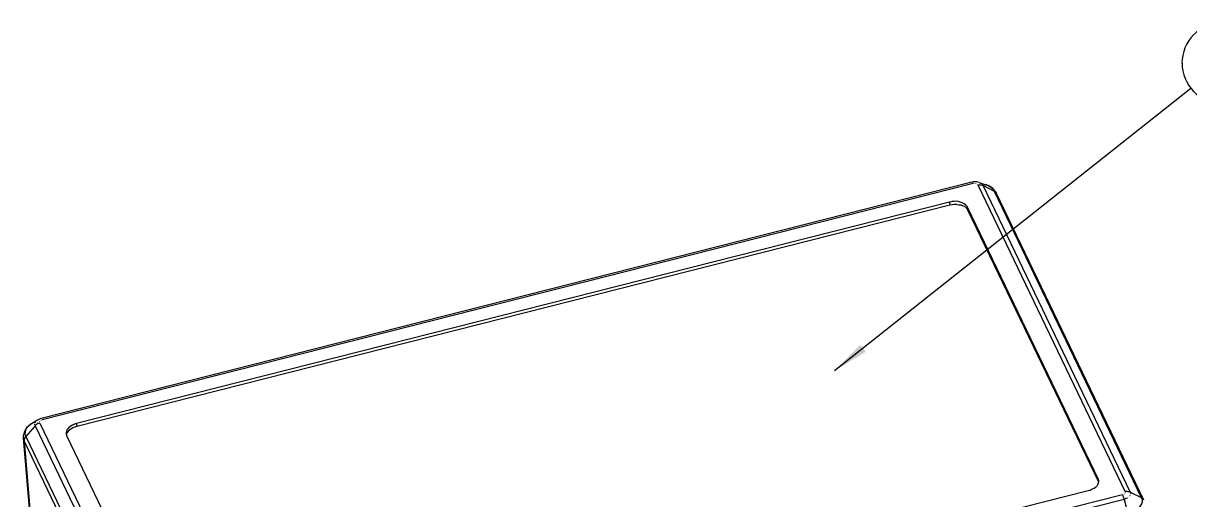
# Model space of a CAD drawing. Header units: millimetres. Extents: x 25 to 550, y -188 to 205.
# Drawn here: x 119.9 to 240.7, y -89.8 to -40.5 of the extents above; entities that cross this region are included whole.
import ezdxf

# ---------------------------------------------------------------- set-up
doc = ezdxf.new("R2010")
doc.units = ezdxf.units.MM
doc.layers.add('PDF_图层 1', color=7, linetype='Continuous', true_color=0x231f20)

msp = doc.modelspace()

# ---------------------------------------------------------------- linework, layer by layer
at = {"layer": 'PDF_图层 1', "color": 7, "lineweight": -3}
for points in [[(240.84, -47.21), (203.96, -76.41)], [(218.18, -56.91), (121.77, -81.35)], [(218.3, -57.05), (121.88, -81.49)], [(218.3, -56.88), (218.18, -56.91)], [(218.24, -56.97), (218.27, -57.03)], [(218.92, -56.94), (218.69, -56.88), (218.3, -56.88)], [(218.89, -57.17), (218.8, -57.2)], [(218.8, -57.19), (234.04, -88.94)], [(218.89, -57.17), (218.97, -57.17), (219.09, -57.17), (219.17, -57.17), (219.25, -57.2), (219.31, -57.22)], [(218.92, -56.94), (219.62, -57.17)], [(219, -56.97), (219.06, -57)], [(219.31, -57.22), (234.55, -88.97)], [(219.31, -57.22), (220.47, -57.82)], [(220.35, -57.56), (219.99, -57.31), (219.62, -57.14)], [(219.62, -57.17), (219.79, -57.22), (219.93, -57.28), (220.1, -57.39), (220.27, -57.51), (220.38, -57.65), (220.47, -57.82)], [(220.35, -57.56), (220.61, -57.87)], [(220.47, -57.82), (235.7, -89.53)], [(220.47, -57.82), (220.55, -57.84)], [(220.55, -57.84), (220.61, -57.9)], [(220.61, -57.87), (220.69, -58.04)], [(220.61, -57.9), (220.67, -57.96)], [(220.67, -57.96), (220.69, -58.01)], [(215.87, -58.97), (125.44, -81.88)], [(216.09, -58.92), (215.87, -58.97)], [(215.87, -58.97), (215.9, -59.28)], [(220.69, -58.04), (220.69, -58.01)], [(220.69, -58.04), (235.96, -89.76)], [(215.9, -59.28), (125.49, -82.19)], [(216.6, -59.2), (216.35, -59.2), (216.12, -59.23), (215.9, -59.28)], [(216.6, -59.2), (216.83, -59.23)], [(216.83, -59.23), (217.03, -59.26)], [(217.03, -59.26), (217.22, -59.34)], [(217.22, -59.34), (217.39, -59.4)], [(217.39, -59.4), (217.53, -59.51)], [(217.53, -59.51), (217.65, -59.62)], [(217.65, -59.62), (217.73, -59.76)], [(217.7, -59.45), (217.73, -59.76)], [(217.7, -59.45), (231.25, -87.64)], [(217.73, -59.76), (231.28, -87.92)], [(120.64, -82), (120.27, -82.34), (120.02, -82.76), (119.93, -83.18), (119.93, -83.38)], [(121.15, -82.11), (120.19, -83.21)], [(120.5, -82.11), (120.36, -82.25)], [(120.67, -81.97), (120.5, -82.11)], [(120.78, -81.91), (120.64, -82)], [(120.78, -81.91), (120.72, -81.91), (120.72, -81.94), (120.69, -81.94), (120.69, -81.97), (120.67, -81.97)], [(121.4, -81.52), (120.78, -81.91)], [(121.09, -81.94), (121.09, -82)], [(121.15, -81.74), (121.15, -81.8)], [(121.63, -81.83), (121.51, -81.86), (121.43, -81.88), (121.34, -81.94), (121.26, -82), (121.2, -82.05), (121.15, -82.11)], [(121.15, -82.11), (136.38, -113.85)], [(121.77, -81.35), (121.74, -81.35), (121.4, -81.52)], [(121.63, -81.83), (136.86, -113.54)], [(121.88, -81.43), (121.88, -81.49)], [(124.84, -82.14), (124.67, -82.25)], [(125.01, -82.05), (124.84, -82.14)], [(125.24, -81.94), (125.01, -82.05)], [(125.44, -81.88), (125.24, -81.94)], [(125.44, -81.88), (125.49, -82.19)], [(120.13, -83.29), (120.07, -83.38)], [(120.13, -82.73), (120.1, -82.9)], [(120.1, -82.9), (120.13, -83.07)], [(120.16, -82.56), (120.13, -82.73)], [(120.13, -83.07), (120.19, -83.21)], [(120.19, -83.21), (120.13, -83.3)], [(120.24, -82.39), (120.16, -82.56)], [(120.19, -83.21), (135.42, -114.95)], [(120.36, -82.25), (120.24, -82.39)], [(124.39, -82.67), (124.36, -82.82)], [(124.36, -82.82), (124.36, -82.87)], [(124.36, -82.87), (124.36, -82.93)], [(124.36, -82.93), (124.42, -83.1)], [(125.49, -82.19), (125.27, -82.25), (125.07, -82.34), (124.87, -82.45), (124.7, -82.56), (124.59, -82.67), (124.48, -82.82), (124.42, -82.96), (124.39, -83.07)], [(124.45, -82.53), (124.39, -82.67)], [(124.42, -83.1), (137.94, -111.29)], [(124.56, -82.39), (124.45, -82.53)], [(124.67, -82.25), (124.56, -82.39)], [(119.93, -83.38), (121.46, -101.55)], [(119.93, -83.38), (120.02, -83.69)], [(120.05, -83.44), (120.02, -83.52)], [(120.02, -83.52), (120.02, -83.61)], [(120.02, -83.61), (120.02, -83.69)], [(120.02, -83.69), (121.54, -101.86)], [(120.02, -83.69), (135.25, -115.43)], [(120.07, -83.38), (120.05, -83.44)], [(231.3, -87.92), (231.25, -88.06), (231.19, -88.21), (231.11, -88.35), (230.96, -88.49), (230.82, -88.6), (230.63, -88.68), (230.43, -88.8), (230.2, -88.85)], [(231.25, -87.64), (231.28, -87.92)], [(231.25, -87.64), (231.28, -87.81)], [(231.28, -87.81), (231.3, -87.87), (231.3, -87.92)], [(231.28, -87.95), (231.28, -87.92)], [(233.76, -89.25), (137.34, -113.68)], [(230.2, -88.85), (139.8, -111.77)], [(233.76, -89.25), (233.79, -89.31), (233.81, -89.39), (233.84, -89.45), (233.87, -89.53), (233.9, -89.62), (233.93, -89.73)], [(234.04, -88.91), (234.12, -88.91)], [(234.21, -88.88), (234.12, -88.91)], [(234.21, -88.88), (234.32, -88.91), (234.41, -88.91), (234.49, -88.94), (234.55, -88.97)], [(234.55, -89.31), (234.52, -89.36)], [(234.55, -88.97), (235.7, -89.53)], [(234.6, -89.11), (234.6, -89.16)], [(233.93, -89.73), (137.51, -114.14)], [(233.98, -89.7), (233.93, -89.73)], [(233.93, -89.73), (234.32, -91.2)], [(234.04, -89.67), (233.98, -89.7)], [(234.12, -89.64), (234.07, -89.67)], [(234.18, -89.62), (234.12, -89.64)], [(234.29, -89.56), (234.24, -89.59)], [(235.7, -89.53), (235.76, -89.7), (235.79, -89.84), (235.79, -90.01), (235.73, -90.18), (235.65, -90.35), (235.54, -90.49), (235.39, -90.63), (235.22, -90.77), (235.03, -90.91), (234.8, -91.03), (234.58, -91.11), (234.32, -91.2)], [(235.7, -89.53), (235.79, -89.59)], [(235.79, -89.59), (235.85, -89.62)], [(235.85, -89.62), (235.9, -89.7)], [(235.9, -89.7), (235.93, -89.76)]]:
    msp.add_lwpolyline(points, dxfattribs=at)
for centre, radius, start, end in [((244.04, -44.57), 4.11, 89.8118, 180.1882), ((244.07, -44.6), 4.13, 179.7606, 269.8548), ((216.45, -60.54), 1.66, 40.8845, 102.2155)]:
    msp.add_arc(centre, radius, start, end, dxfattribs=at)
at = {"layer": 'PDF_图层 1', "color": 7, "lineweight": -3, "transparency": 33554559}
for points in [[(218.18, -56.91), (218.18, -56.94), (218.21, -56.91), (218.21, -56.94)], [(218.21, -56.91), (218.21, -56.94), (218.24, -56.91), (218.24, -56.94)], [(218.21, -56.91), (218.21, -56.94), (218.24, -56.91), (218.24, -56.94)], [(218.24, -56.94), (218.24, -57), (218.27, -56.94), (218.27, -57)], [(218.3, -57.05), (218.3, -57.08), (218.32, -57.05), (218.32, -57.08)], [(218.32, -57.05), (218.32, -57.08), (218.41, -57.05), (218.41, -57.08)], [(218.38, -57.05), (218.38, -57.08), (218.41, -57.05), (218.41, -57.08)], [(218.41, -57.03), (218.41, -57.05), (218.55, -57.03), (218.55, -57.05)], [(218.52, -57.05), (218.52, -57.08), (218.63, -57.05), (218.63, -57.08)], [(218.61, -57.05), (218.61, -57.08), (218.66, -57.05), (218.66, -57.08)], [(218.66, -57.08), (218.66, -57.11), (218.72, -57.08), (218.72, -57.11)], [(218.66, -57.08), (218.66, -57.11), (218.69, -57.08), (218.69, -57.11)], [(218.69, -57.08), (218.69, -57.11), (218.72, -57.08), (218.72, -57.11)], [(218.72, -57.11), (218.72, -57.14), (218.75, -57.11), (218.75, -57.14)], [(218.72, -57.11), (218.72, -57.14), (218.75, -57.11), (218.75, -57.14)], [(218.75, -57.11), (218.75, -57.17), (218.78, -57.11), (218.78, -57.17)], [(218.75, -57.14), (218.75, -57.17), (218.78, -57.14), (218.78, -57.17)], [(218.78, -57.14), (218.78, -57.19), (218.8, -57.14), (218.8, -57.19)], [(218.78, -57.17), (218.78, -57.2), (218.8, -57.17), (218.8, -57.2)], [(218.8, -57.2), (218.8, -57.22), (218.83, -57.2), (218.83, -57.22)], [(218.94, -56.94), (218.94, -56.97), (219, -56.94), (219, -56.97)], [(219, -56.97), (219, -57), (219.03, -56.97), (219.03, -57)], [(219.09, -57), (219.09, -57.03), (219.11, -57), (219.11, -57.03)], [(219.11, -57.03), (219.11, -57.05), (219.14, -57.03), (219.14, -57.05)], [(219.14, -57.05), (219.14, -57.08), (219.2, -57.05), (219.2, -57.08)], [(219.2, -57.08), (219.2, -57.11), (219.23, -57.08), (219.23, -57.11)], [(219.23, -57.11), (219.23, -57.14), (219.25, -57.11), (219.25, -57.14)], [(219.25, -57.14), (219.25, -57.17), (219.28, -57.14), (219.28, -57.17)], [(219.28, -57.17), (219.28, -57.2), (219.31, -57.17), (219.31, -57.2)], [(219.31, -57.2), (219.31, -57.25), (219.34, -57.2), (219.34, -57.25)], [(121.09, -81.91), (121.09, -81.94), (121.12, -81.91), (121.12, -81.94)], [(121.09, -82), (121.09, -82.05), (121.12, -82), (121.12, -82.05)], [(121.12, -81.83), (121.12, -81.91), (121.15, -81.83), (121.15, -81.91)], [(121.12, -82.05), (121.12, -82.11), (121.15, -82.05), (121.15, -82.11)], [(121.15, -81.8), (121.15, -81.83), (121.18, -81.8), (121.18, -81.83)], [(121.17, -81.72), (121.17, -81.74), (121.2, -81.72), (121.2, -81.74)], [(121.2, -81.69), (121.2, -81.72), (121.23, -81.69), (121.23, -81.72)], [(121.23, -81.66), (121.23, -81.69), (121.26, -81.66), (121.26, -81.69)], [(121.26, -81.63), (121.26, -81.66), (121.29, -81.63), (121.29, -81.66)], [(121.29, -81.6), (121.29, -81.63), (121.32, -81.6), (121.32, -81.63)], [(121.32, -81.57), (121.32, -81.6), (121.34, -81.57), (121.34, -81.6)], [(121.34, -81.55), (121.34, -81.57), (121.37, -81.55), (121.37, -81.57)], [(121.37, -81.52), (121.37, -81.55), (121.43, -81.52), (121.43, -81.55)], [(121.4, -81.52), (121.4, -81.55), (121.43, -81.52), (121.43, -81.55)], [(121.4, -81.52), (121.4, -81.55), (121.43, -81.52), (121.43, -81.55)], [(121.6, -81.69), (121.6, -81.74), (121.63, -81.69), (121.63, -81.74)], [(121.6, -81.72), (121.6, -81.77), (121.63, -81.72), (121.63, -81.77)], [(121.6, -81.74), (121.6, -81.8), (121.63, -81.74), (121.63, -81.8)], [(121.6, -81.77), (121.6, -81.83), (121.63, -81.77), (121.63, -81.83)], [(121.6, -81.8), (121.6, -81.83), (121.63, -81.8), (121.63, -81.83)], [(121.63, -81.63), (121.63, -81.66), (121.68, -81.63), (121.68, -81.66)], [(121.63, -81.66), (121.63, -81.69), (121.65, -81.66), (121.65, -81.69)], [(121.63, -81.66), (121.63, -81.72), (121.65, -81.66), (121.65, -81.72)], [(121.65, -81.6), (121.65, -81.63), (121.71, -81.6), (121.71, -81.63)], [(121.68, -81.57), (121.68, -81.6), (121.74, -81.57), (121.74, -81.6)], [(121.71, -81.57), (121.71, -81.6), (121.74, -81.57), (121.74, -81.6)], [(121.74, -81.55), (121.74, -81.57), (121.8, -81.55), (121.8, -81.57)], [(121.74, -81.55), (121.74, -81.57), (121.77, -81.55), (121.77, -81.57)], [(121.8, -81.35), (121.8, -81.38), (121.82, -81.35), (121.82, -81.38)], [(121.8, -81.35), (121.8, -81.38), (121.82, -81.35), (121.82, -81.38)], [(121.8, -81.52), (121.8, -81.55), (121.88, -81.52), (121.88, -81.55)], [(121.8, -81.52), (121.8, -81.55), (121.82, -81.52), (121.82, -81.55)], [(121.82, -81.38), (121.82, -81.4), (121.85, -81.38), (121.85, -81.4)], [(121.85, -81.4), (121.85, -81.43), (121.88, -81.4), (121.88, -81.43)], [(121.85, -81.49), (121.85, -81.52), (121.91, -81.49), (121.91, -81.52)], [(121.88, -81.43), (121.88, -81.46), (121.91, -81.43), (121.91, -81.46)], [(231.3, -87.92), (231.3, -87.95), (231.33, -87.92), (231.33, -87.95)], [(231.3, -87.92), (231.3, -87.95), (231.33, -87.92), (231.33, -87.95)], [(233.76, -89.25), (233.76, -89.28), (233.84, -89.25), (233.84, -89.28)], [(233.84, -89.22), (233.84, -89.25), (233.87, -89.22), (233.87, -89.25)], [(233.84, -89.22), (233.84, -89.25), (233.9, -89.22), (233.9, -89.25)], [(233.9, -89.19), (233.9, -89.22), (233.93, -89.19), (233.93, -89.22)], [(233.9, -89.19), (233.9, -89.22), (233.96, -89.19), (233.96, -89.22)], [(233.93, -89.16), (233.93, -89.19), (233.98, -89.16), (233.98, -89.19)], [(233.96, -89.16), (233.96, -89.19), (233.98, -89.16), (233.98, -89.19)], [(233.98, -89.14), (233.98, -89.16), (234.01, -89.14), (234.01, -89.16)], [(233.98, -89.14), (233.98, -89.16), (234.01, -89.14), (234.01, -89.16)], [(234.01, -89.08), (234.01, -89.14), (234.04, -89.08), (234.04, -89.14)], [(234.01, -89.11), (234.01, -89.14), (234.04, -89.11), (234.04, -89.14)], [(234.04, -88.94), (234.04, -88.99), (234.07, -88.94), (234.07, -88.99)], [(234.04, -88.94), (234.04, -88.97), (234.07, -88.94), (234.07, -88.97)], [(234.04, -88.97), (234.04, -88.99), (234.07, -88.97), (234.07, -88.99)], [(234.04, -88.99), (234.04, -89.05), (234.07, -88.99), (234.07, -89.05)], [(234.04, -89.02), (234.04, -89.08), (234.07, -89.02), (234.07, -89.08)], [(234.04, -89.05), (234.04, -89.11), (234.07, -89.05), (234.07, -89.11)], [(234.07, -88.99), (234.07, -89.02), (234.1, -88.99), (234.1, -89.02)], [(234.55, -89.28), (234.55, -89.33), (234.58, -89.28), (234.58, -89.33)], [(234.58, -88.99), (234.58, -89.08), (234.6, -88.99), (234.6, -89.08)], [(234.58, -89.19), (234.58, -89.28), (234.6, -89.19), (234.6, -89.28)], [(234.6, -89.08), (234.6, -89.14), (234.63, -89.08), (234.63, -89.14)], [(234.04, -89.67), (234.04, -89.7), (234.07, -89.67), (234.07, -89.7)], [(234.18, -89.62), (234.18, -89.64), (234.24, -89.62), (234.24, -89.64)], [(234.29, -89.56), (234.29, -89.59), (234.32, -89.56), (234.32, -89.59)], [(234.32, -89.53), (234.32, -89.56), (234.35, -89.53), (234.35, -89.56)], [(234.35, -89.5), (234.35, -89.53), (234.41, -89.5), (234.41, -89.53)], [(234.41, -89.47), (234.41, -89.5), (234.44, -89.47), (234.44, -89.5)], [(234.44, -89.45), (234.44, -89.48), (234.46, -89.45), (234.46, -89.48)], [(234.46, -89.42), (234.46, -89.45), (234.49, -89.42), (234.49, -89.45)], [(234.49, -89.39), (234.49, -89.42), (234.52, -89.39), (234.52, -89.42)]]:
    msp.add_solid(points, dxfattribs=at)
at = {"layer": 'PDF_图层 1', "color": 7, "transparency": 33554559}
msp.add_solid([(203.96, -76.41), (206.61, -73.73), (207.18, -74.46)], dxfattribs=at)

doc.saveas('drawing.dxf')
